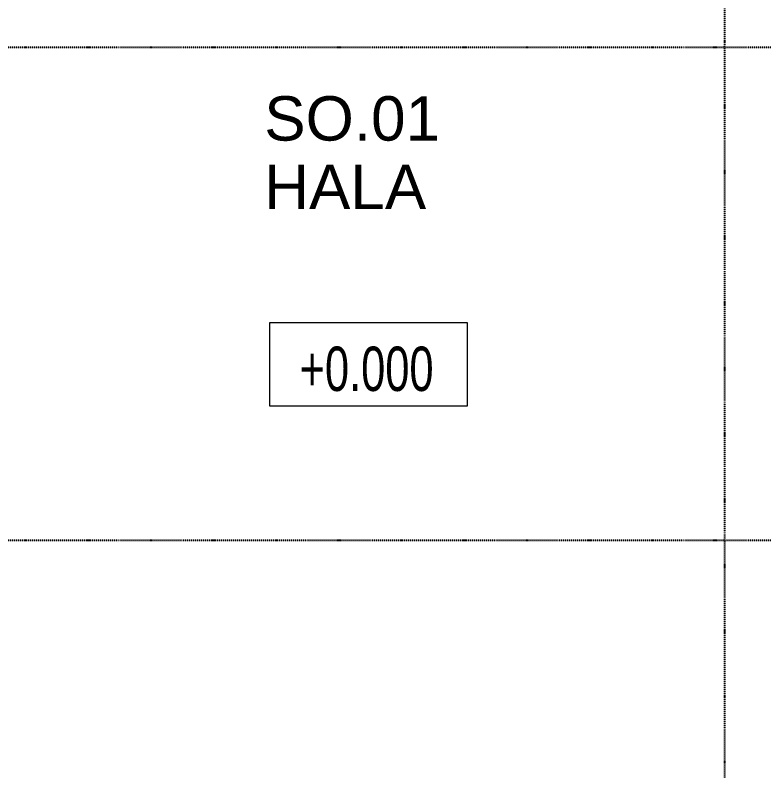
# Model space of a CAD drawing. Header units: millimetres. Extents: x 2179 to 44859, y 3478 to 159868.
# Drawn here: x 26752 to 31306, y 136493 to 141089 of the extents above; entities that cross this region are included whole.
import ezdxf

# ---------------------------------------------------------------- set-up
doc = ezdxf.new("R2010")
doc.units = ezdxf.units.MM
doc.linetypes.add('1_Čerchovaná 6_0mm', pattern=[12, 6, -3, 0, -3])
for name, color, linetype, lineweight in [('G-ANNO-DIMS', 7, 'Continuous', 9), ('G-ANNO-DIMS-1', 7, 'Continuous', 25), ('G-ANNO-TEXT', 7, 'Continuous', 9)]:
    doc.layers.add(name, color=color, linetype=linetype, lineweight=lineweight)
doc.layers.add('S-GRID-1', color=9, linetype='1_Čerchovaná 6_0mm', lineweight=25, true_color=0x808080)
doc.styles.add('Arial_2', font='arial.ttf', dxfattribs={"height": 270})
doc.styles.add('Arial_3', font='arial.ttf', dxfattribs={"width": 0.7, "height": 270})

# ---------------------------------------------------------------- blocks, each defined once
blk = doc.blocks.new('Výškové kóty - Výšková kóta - Základová-780896-1NP _ stroje - KOTVÍCÍ BODY')
at = {"layer": 'G-ANNO-DIMS'}
for p, q in [((-0.4, 0), (-0.4, 3.4)), ((-0.4, 3.4), (7.6, 3.4)), ((7.6, 3.4), (7.6, 0)), ((7.6, 0), (-0.4, 0))]:
    blk.add_line(p, q, dxfattribs=at)

msp = doc.modelspace()

# ---------------------------------------------------------------- linework, layer by layer
at = {"layer": 'S-GRID-1'}
for p, q in [((31069.8, 120650.8), (31069.8, 158068.3)), ((15251.9, 140892.9), (41989.2, 140892.9)), ((15251.9, 137895.4), (41989.2, 137895.4))]:
    msp.add_line(p, q, dxfattribs=at)

# ---------------------------------------------------------------- block references
at = {"layer": 'G-ANNO-DIMS', "xscale": 149.9999999999999, "yscale": 149.9999999999999, "zscale": 149.9999999999999}
msp.add_blockref('Výškové kóty - Výšková kóta - Základová-780896-1NP _ stroje - KOTVÍCÍ BODY', (28361, 138710), dxfattribs=at)

# ---------------------------------------------------------------- texts
at = {"layer": 'G-ANNO-DIMS-1', "insert": (28482.5, 139073.2), "char_height": 270, "width": 968.499, "attachment_point": 1, "line_spacing_factor": 0.941778, "style": 'Arial_3'}
msp.add_mtext('+0.000', dxfattribs=at)
at = {"layer": 'G-ANNO-TEXT', "insert": (28267.6, 140595.7), "char_height": 270, "width": 1274.683, "attachment_point": 1, "style": 'Arial_2', "bg_fill": 3, "box_fill_scale": 1.25, "bg_fill_color": 256, "bg_fill_true_color": 13158600, "bg_fill_transparency": 0}
msp.add_mtext('SO.01', dxfattribs=at)

# ---------------------------------------------------------------- next in the draw order: texts
at = {"layer": 'G-ANNO-TEXT', "insert": (28267.6, 140179), "char_height": 270, "width": 1178.481, "attachment_point": 1, "style": 'Arial_2', "bg_fill": 3, "box_fill_scale": 1.25, "bg_fill_color": 256, "bg_fill_true_color": 13158600, "bg_fill_transparency": 0}
msp.add_mtext('HALA', dxfattribs=at)

doc.saveas('drawing.dxf')
